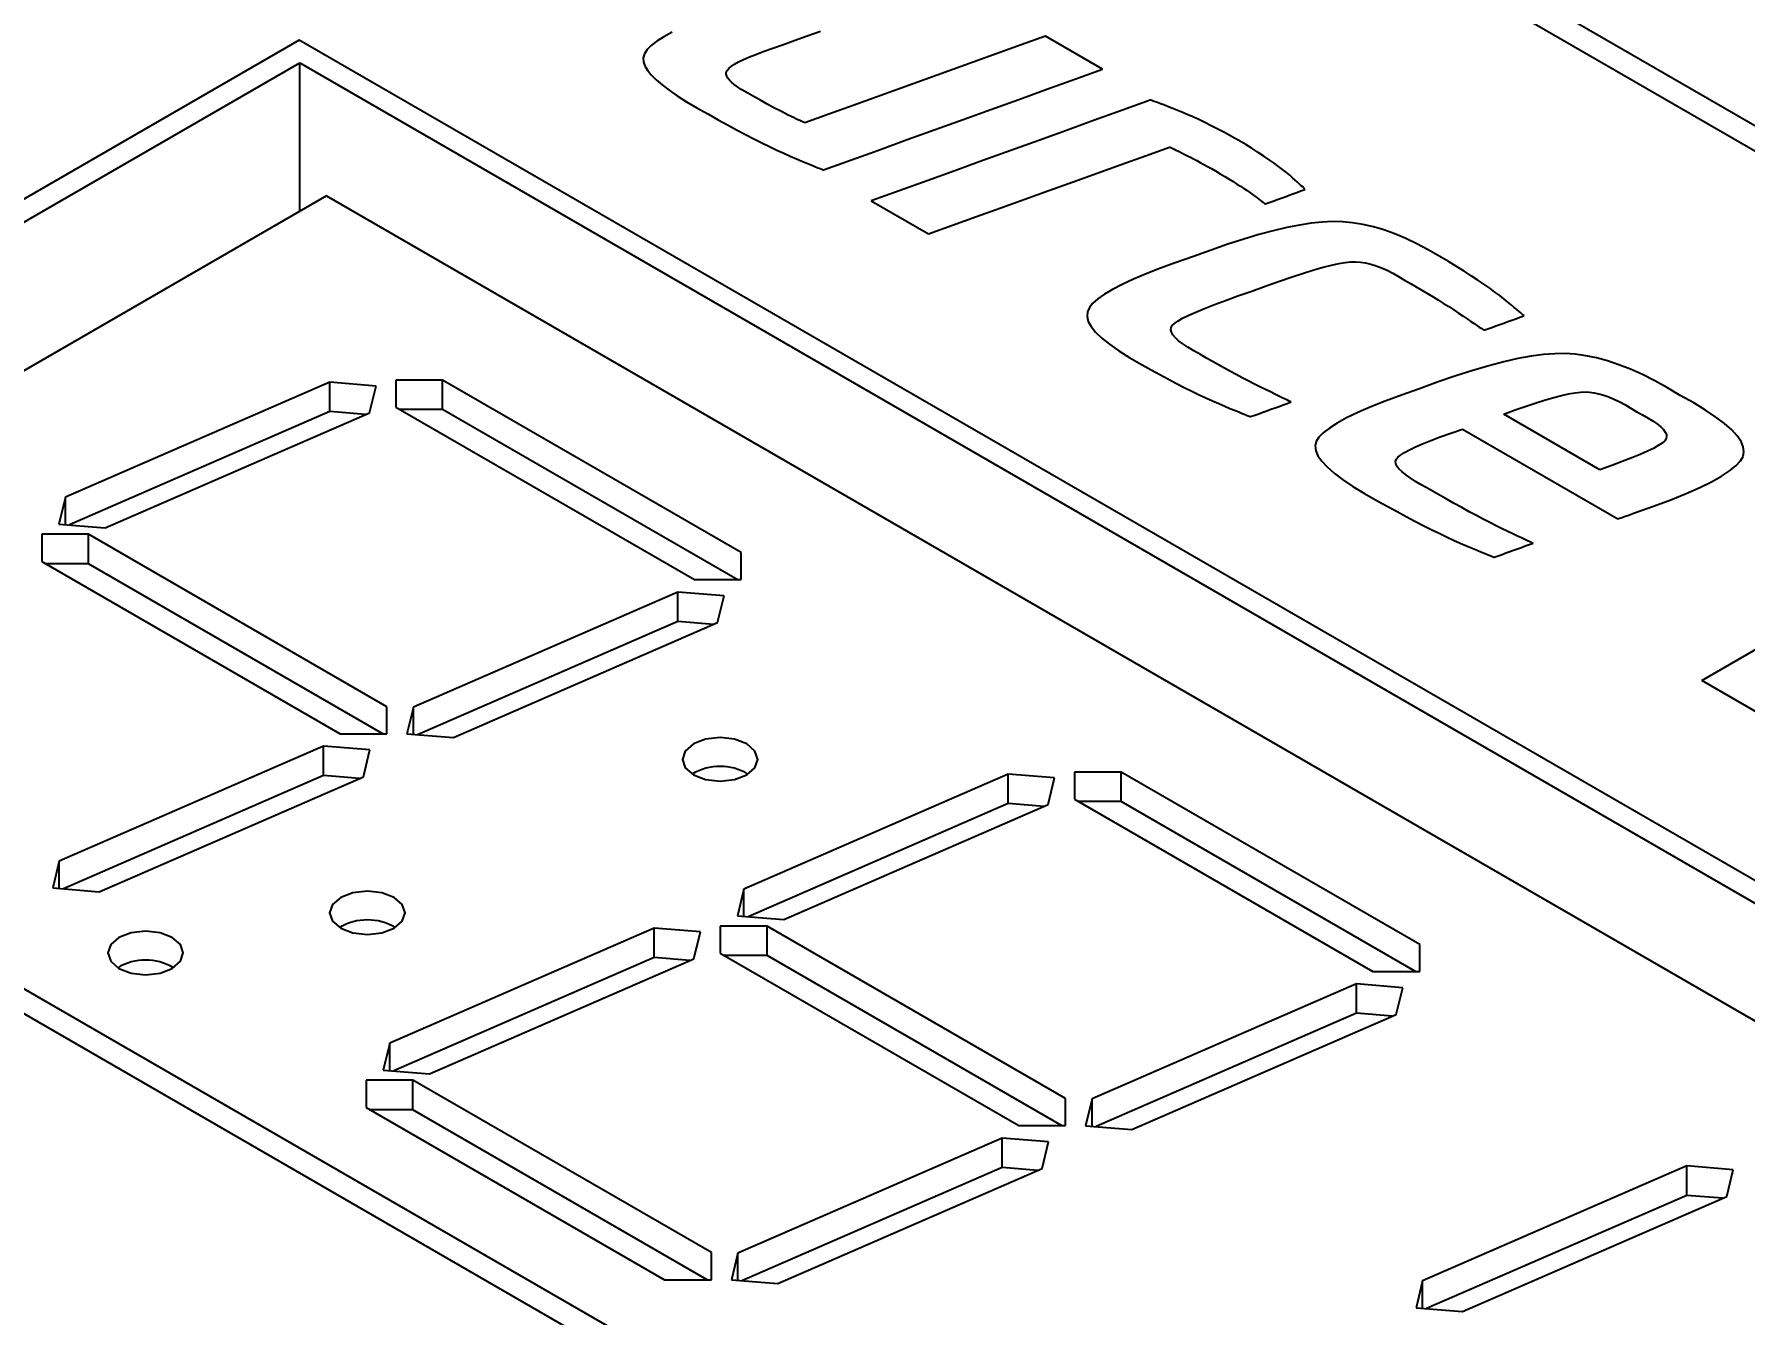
# Model space of a CAD drawing. Header units: inches. Extents: x 5 to 105, y 0 to 80.
# Drawn here: x 64.441 to 65.096, y 51.473 to 51.963 of the extents above; entities that cross this region are included whole.
import ezdxf

# ---------------------------------------------------------------- set-up
doc = ezdxf.new("R2010")
doc.units = ezdxf.units.IN
doc.header["$MEASUREMENT"] = 0
doc.layers.add('7414A1002 - CSLINEAR - XLR', color=7, linetype='Continuous')
doc.layers.add('LABEL', color=2, linetype='Continuous')
doc.styles.add('Arial', font='arial.ttf')

msp = doc.modelspace()

# ---------------------------------------------------------------- linework, layer by layer
for p, q in [((64.8381, 52.06979), (67.48205, 50.54347)), ((64.18306, 51.74465), (64.54277, 51.9523)), ((64.54277, 51.9523), (65.34938, 51.48665)), ((64.54277, 51.89548), (64.54277, 51.9523)), ((64.55301, 51.90139), (64.23228, 51.71624)), ((64.55301, 51.90139), (65.31041, 51.46415)), ((64.55427, 51.83008), (64.45308, 51.78606)), ((64.57202, 51.82864), (64.55427, 51.83008)), ((64.55427, 51.81883), (64.55427, 51.83008)), ((64.57959, 51.83087), (64.57959, 51.82053)), ((64.59751, 51.83087), (64.57959, 51.83087)), ((64.71179, 51.7649), (64.59751, 51.83087)), ((64.59751, 51.81962), (64.59751, 51.83087)), ((64.56952, 51.8184), (64.57202, 51.82864)), ((64.55427, 51.81883), (64.45463, 51.77549)), ((64.46833, 51.77437), (64.56952, 51.8184)), ((64.56797, 51.81772), (64.55427, 51.81883)), ((64.57959, 51.82053), (64.69387, 51.75456)), ((64.59751, 51.81962), (64.58116, 51.81962)), ((64.71022, 51.75456), (64.59751, 51.81962)), ((64.45308, 51.78606), (64.45058, 51.77581)), ((64.45308, 51.77561), (64.45308, 51.78606)), ((64.44399, 51.77188), (64.44399, 51.76154)), ((64.46191, 51.77188), (64.44399, 51.77188)), ((64.45058, 51.77581), (64.46833, 51.77437)), ((64.57619, 51.70591), (64.46191, 51.77188)), ((64.46191, 51.76063), (64.46191, 51.77188)), ((64.71179, 51.75456), (64.71179, 51.7649)), ((64.44399, 51.76154), (64.55827, 51.69557)), ((64.46191, 51.76063), (64.44556, 51.76063)), ((64.57462, 51.69557), (64.46191, 51.76063)), ((64.69387, 51.75456), (64.71179, 51.75456)), ((64.98968, 51.279), (64.18306, 51.74465)), ((64.68754, 51.74977), (64.58635, 51.70575)), ((64.70529, 51.74833), (64.68754, 51.74977)), ((64.68754, 51.73852), (64.68754, 51.74977)), ((64.7028, 51.73809), (64.70529, 51.74833)), ((64.68754, 51.73852), (64.5879, 51.69518)), ((64.6016, 51.69407), (64.7028, 51.73809)), ((64.70124, 51.73741), (64.68754, 51.73852)), ((64.57619, 51.69557), (64.57619, 51.70591)), ((64.58635, 51.70575), (64.58385, 51.69551)), ((64.58635, 51.6953), (64.58635, 51.70575)), ((64.55827, 51.69557), (64.57619, 51.69557)), ((64.58385, 51.69551), (64.6016, 51.69407)), ((64.55194, 51.69078), (64.45075, 51.64676)), ((64.56969, 51.68934), (64.55194, 51.69078)), ((64.55194, 51.67953), (64.55194, 51.69078)), ((64.56719, 51.6791), (64.56969, 51.68934)), ((64.55194, 51.67953), (64.4523, 51.63619)), ((64.466, 51.63508), (64.56719, 51.6791)), ((64.56564, 51.67842), (64.55194, 51.67953)), ((64.81407, 51.6801), (64.71287, 51.63608)), ((64.83181, 51.67866), (64.81407, 51.6801)), ((64.81407, 51.66885), (64.81407, 51.6801)), ((64.83939, 51.6809), (64.83939, 51.67055)), ((64.85731, 51.6809), (64.83939, 51.6809)), ((64.97159, 51.61492), (64.85731, 51.6809)), ((64.85731, 51.66965), (64.85731, 51.6809)), ((64.82932, 51.66842), (64.83181, 51.67866)), ((64.81407, 51.66885), (64.71443, 51.62551)), ((64.72812, 51.6244), (64.82932, 51.66842)), ((64.82776, 51.66774), (64.81407, 51.66885)), ((64.83939, 51.67055), (64.95367, 51.60458)), ((64.85731, 51.66965), (64.84096, 51.66965)), ((64.97002, 51.60458), (64.85731, 51.66965)), ((64.45075, 51.64676), (64.44825, 51.63652)), ((64.45075, 51.63632), (64.45075, 51.64676)), ((64.44825, 51.63652), (64.466, 51.63508)), ((64.71287, 51.63608), (64.71038, 51.62584)), ((64.71287, 51.62564), (64.71287, 51.63608)), ((64.67846, 51.62112), (64.57727, 51.57709)), ((64.69621, 51.61968), (64.67846, 51.62112)), ((64.67846, 51.60987), (64.67846, 51.62112)), ((64.70379, 51.62191), (64.70379, 51.61156)), ((64.72171, 51.62191), (64.70379, 51.62191)), ((64.71038, 51.62584), (64.72812, 51.6244)), ((64.83598, 51.55594), (64.72171, 51.62191)), ((64.72171, 51.61066), (64.72171, 51.62191)), ((64.69371, 51.60943), (64.69621, 51.61968)), ((64.97159, 51.60458), (64.97159, 51.61492)), ((64.67846, 51.60987), (64.57882, 51.56652)), ((64.59252, 51.56541), (64.69371, 51.60943)), ((64.69216, 51.60875), (64.67846, 51.60987)), ((64.70379, 51.61156), (64.81806, 51.54559)), ((64.72171, 51.61066), (64.70535, 51.61066)), ((64.83442, 51.54559), (64.72171, 51.61066)), ((64.95367, 51.60458), (64.97159, 51.60458)), ((64.94734, 51.5998), (64.84614, 51.55578)), ((64.96508, 51.59836), (64.94734, 51.5998)), ((64.94734, 51.58855), (64.94734, 51.5998)), ((64.96259, 51.58811), (64.96508, 51.59836)), ((64.94734, 51.58855), (64.8477, 51.5452)), ((64.86139, 51.54409), (64.96259, 51.58811)), ((64.96103, 51.58744), (64.94734, 51.58855)), ((64.57727, 51.57709), (64.57477, 51.56685)), ((64.57727, 51.56665), (64.57727, 51.57709)), ((64.5861, 51.56292), (64.56818, 51.56292)), ((64.56818, 51.56292), (64.56818, 51.55257)), ((64.57477, 51.56685), (64.59252, 51.56541)), ((64.70038, 51.49695), (64.5861, 51.56292)), ((64.5861, 51.55167), (64.5861, 51.56292)), ((64.83598, 51.54559), (64.83598, 51.55594)), ((64.84614, 51.55578), (64.84365, 51.54553)), ((64.84614, 51.54533), (64.84614, 51.55578)), ((64.56818, 51.55257), (64.68246, 51.4866)), ((64.5861, 51.55167), (64.56975, 51.55167)), ((64.69881, 51.4866), (64.5861, 51.55167)), ((64.81806, 51.54559), (64.83598, 51.54559)), ((64.84365, 51.54553), (64.86139, 51.54409)), ((64.81173, 51.54081), (64.71054, 51.49679)), ((64.82948, 51.53937), (64.81173, 51.54081)), ((64.81173, 51.52956), (64.81173, 51.54081)), ((64.82699, 51.52912), (64.82948, 51.53937)), ((64.81173, 51.52956), (64.7121, 51.48621)), ((64.72579, 51.4851), (64.82699, 51.52912)), ((64.82543, 51.52845), (64.81173, 51.52956)), ((65.07386, 51.53013), (64.97266, 51.48611)), ((65.0916, 51.52869), (65.07386, 51.53013)), ((65.07386, 51.51888), (65.07386, 51.53013)), ((65.08911, 51.51845), (65.0916, 51.52869)), ((65.07386, 51.51888), (64.97422, 51.47553)), ((64.98791, 51.47442), (65.08911, 51.51845)), ((65.08755, 51.51777), (65.07386, 51.51888)), ((64.70038, 51.4866), (64.70038, 51.49695)), ((64.71054, 51.49679), (64.70805, 51.48654)), ((64.71054, 51.48634), (64.71054, 51.49679)), ((64.68246, 51.4866), (64.70038, 51.4866)), ((64.70805, 51.48654), (64.72579, 51.4851)), ((64.97266, 51.48611), (64.97017, 51.47586)), ((64.97266, 51.47566), (64.97266, 51.48611)), ((64.97017, 51.47586), (64.98791, 51.47442))]:
    msp.add_line(p, q)
at = {"flags": 128}
for points in [[(64.71395, 51.69165), (64.70926, 51.69346), (64.70373, 51.6941), (64.6982, 51.69346), (64.69351, 51.69165), (64.69038, 51.68894), (64.68928, 51.68575), (64.69038, 51.68256), (64.69351, 51.67985), (64.6982, 51.67804), (64.70373, 51.67741), (64.70926, 51.67804), (64.71395, 51.67985), (64.71709, 51.68256), (64.71819, 51.68575), (64.71709, 51.68894), (64.71395, 51.69165)], [(64.57892, 51.63291), (64.57423, 51.63472), (64.5687, 51.63535), (64.56317, 51.63472), (64.55848, 51.63291), (64.55535, 51.6302), (64.55425, 51.62701), (64.55535, 51.62382), (64.55848, 51.62111), (64.56317, 51.6193), (64.5687, 51.61866), (64.57423, 51.6193), (64.57892, 51.62111), (64.58206, 51.62382), (64.58316, 51.62701), (64.58206, 51.6302), (64.57892, 51.63291)], [(64.49399, 51.61755), (64.4893, 51.61936), (64.48377, 51.61999), (64.47824, 51.61936), (64.47355, 51.61755), (64.47041, 51.61484), (64.46931, 51.61165), (64.47041, 51.60846), (64.47355, 51.60575), (64.47824, 51.60394), (64.48377, 51.6033), (64.4893, 51.60394), (64.49399, 51.60575), (64.49712, 51.60846), (64.49822, 51.61165), (64.49712, 51.61484), (64.49399, 51.61755)]]:
    msp.add_lwpolyline(points, dxfattribs=at)
for centre, start, end in [((64.70373, 51.66216), 59.28095, 120.71964), ((64.5687, 51.60341), 59.28095, 120.71964), ((64.48377, 51.58805), 59.28024, 120.71976)]:
    msp.add_arc(centre, 0.0209, start, end)
at = {"layer": '7414A1002 - CSLINEAR - XLR', "color": 2}
for p, q in [((64.67948, 51.96064), (64.67735, 51.959)), ((64.68215, 51.96231), (64.67948, 51.96064)), ((64.68538, 51.96401), (64.68215, 51.96231)), ((64.72756, 51.95924), (64.73485, 51.96187)), ((64.73485, 51.96187), (64.74213, 51.9645)), ((64.82826, 51.96257), (64.81906, 51.95924)), ((64.85018, 51.94991), (64.82826, 51.96257)), ((64.67477, 51.9558), (64.6743, 51.95425)), ((64.6743, 51.95425), (64.67439, 51.95272)), ((64.67578, 51.95739), (64.67477, 51.9558)), ((64.67735, 51.959), (64.67578, 51.95739)), ((64.71273, 51.95363), (64.71494, 51.95459)), ((64.71494, 51.95459), (64.71745, 51.95558)), ((64.71745, 51.95558), (64.72028, 51.95661)), ((64.72028, 51.95661), (64.72756, 51.95924)), ((64.80986, 51.95592), (64.80065, 51.9526)), ((64.81906, 51.95924), (64.80986, 51.95592)), ((64.67439, 51.95272), (64.67496, 51.95115)), ((64.67496, 51.95115), (64.67596, 51.94949)), ((64.67596, 51.94949), (64.67739, 51.94772)), ((64.67739, 51.94772), (64.67924, 51.94586)), ((64.70603, 51.94797), (64.70606, 51.94867)), ((64.70626, 51.94727), (64.70603, 51.94797)), ((64.70606, 51.94867), (64.70639, 51.9494)), ((64.70639, 51.9494), (64.70704, 51.95018)), ((64.70704, 51.95018), (64.70799, 51.95099)), ((64.70799, 51.95099), (64.70926, 51.95183)), ((64.70926, 51.95183), (64.71084, 51.95272)), ((64.71084, 51.95272), (64.71273, 51.95363)), ((64.79145, 51.94928), (64.78224, 51.94596)), ((64.80065, 51.9526), (64.79145, 51.94928)), ((64.83949, 51.94606), (64.85018, 51.94991)), ((64.67924, 51.94586), (64.68151, 51.9439)), ((64.68151, 51.9439), (64.68421, 51.94184)), ((64.68421, 51.94184), (64.68734, 51.93969)), ((64.70669, 51.94652), (64.70626, 51.94727)), ((64.70732, 51.94574), (64.70669, 51.94652)), ((64.70814, 51.94492), (64.70732, 51.94574)), ((64.70917, 51.94405), (64.70814, 51.94492)), ((64.71039, 51.94314), (64.70917, 51.94405)), ((64.7118, 51.94219), (64.71039, 51.94314)), ((64.71342, 51.9412), (64.7118, 51.94219)), ((64.71523, 51.94016), (64.71342, 51.9412)), ((64.77304, 51.94264), (64.76383, 51.93932)), ((64.78224, 51.94596), (64.77304, 51.94264)), ((64.81812, 51.93835), (64.82881, 51.94221)), ((64.82881, 51.94221), (64.83949, 51.94606)), ((64.68734, 51.93969), (64.69089, 51.93743)), ((64.69089, 51.93743), (64.69487, 51.93508)), ((64.69487, 51.93508), (64.69927, 51.93263)), ((64.71724, 51.93909), (64.71523, 51.94016)), ((64.7189, 51.93815), (64.71724, 51.93909)), ((64.72049, 51.93726), (64.7189, 51.93815)), ((64.72201, 51.93642), (64.72049, 51.93726)), ((64.72347, 51.93563), (64.72201, 51.93642)), ((64.72486, 51.93488), (64.72347, 51.93563)), ((64.72619, 51.93418), (64.72486, 51.93488)), ((64.75463, 51.936), (64.74542, 51.93268)), ((64.76383, 51.93932), (64.75463, 51.936)), ((64.79676, 51.93065), (64.80744, 51.9345)), ((64.80744, 51.9345), (64.81812, 51.93835)), ((64.86845, 51.93804), (64.85776, 51.93418)), ((64.86862, 51.93801), (64.86845, 51.93804)), ((64.86898, 51.9379), (64.86862, 51.93801)), ((64.86953, 51.93772), (64.86898, 51.9379)), ((64.87026, 51.93746), (64.86953, 51.93772)), ((64.87118, 51.93712), (64.87026, 51.93746)), ((64.87228, 51.9367), (64.87118, 51.93712)), ((64.87357, 51.93621), (64.87228, 51.9367)), ((64.87504, 51.93564), (64.87357, 51.93621)), ((64.87671, 51.935), (64.87504, 51.93564)), ((64.87855, 51.93428), (64.87671, 51.935)), ((64.88054, 51.93348), (64.87855, 51.93428)), ((64.69927, 51.93263), (64.70301, 51.93054)), ((64.70301, 51.93054), (64.70661, 51.92856)), ((64.70661, 51.92856), (64.71007, 51.92669)), ((64.72746, 51.93352), (64.72619, 51.93418)), ((64.72866, 51.93291), (64.72746, 51.93352)), ((64.7298, 51.93235), (64.72866, 51.93291)), ((64.73088, 51.93183), (64.7298, 51.93235)), ((64.73186, 51.93136), (64.73088, 51.93183)), ((64.73275, 51.93094), (64.73186, 51.93136)), ((64.73353, 51.93057), (64.73275, 51.93094)), ((64.73422, 51.93025), (64.73353, 51.93057)), ((64.7348, 51.92998), (64.73422, 51.93025)), ((64.73529, 51.92976), (64.7348, 51.92998)), ((64.73567, 51.92958), (64.73529, 51.92976)), ((64.73595, 51.92946), (64.73567, 51.92958)), ((64.73614, 51.92939), (64.73595, 51.92946)), ((64.73622, 51.92936), (64.73614, 51.92939)), ((64.74542, 51.93268), (64.73622, 51.92936)), ((64.78608, 51.92679), (64.79676, 51.93065)), ((64.84708, 51.93033), (64.83639, 51.92647)), ((64.85776, 51.93418), (64.84708, 51.93033)), ((64.88261, 51.9326), (64.88054, 51.93348)), ((64.88477, 51.93164), (64.88261, 51.9326)), ((64.88701, 51.9306), (64.88477, 51.93164)), ((64.88935, 51.92947), (64.88701, 51.9306)), ((64.89177, 51.92827), (64.88935, 51.92947)), ((64.89428, 51.92698), (64.89177, 51.92827)), ((64.71007, 51.92669), (64.71341, 51.92493)), ((64.71341, 51.92493), (64.71661, 51.92327)), ((64.71661, 51.92327), (64.71967, 51.92173)), ((64.71967, 51.92173), (64.72261, 51.9203)), ((64.76472, 51.91909), (64.7754, 51.92294)), ((64.7754, 51.92294), (64.78608, 51.92679)), ((64.8257, 51.92262), (64.81502, 51.91876)), ((64.83639, 51.92647), (64.8257, 51.92262)), ((64.89688, 51.92561), (64.89428, 51.92698)), ((64.89957, 51.92415), (64.89688, 51.92561)), ((64.90234, 51.92262), (64.89957, 51.92415)), ((64.90497, 51.92104), (64.90234, 51.92262)), ((64.72261, 51.9203), (64.72541, 51.91897)), ((64.72541, 51.91897), (64.72807, 51.91775)), ((64.72807, 51.91775), (64.7306, 51.91664)), ((64.7306, 51.91664), (64.73295, 51.91564)), ((64.73295, 51.91564), (64.73506, 51.91474)), ((64.73506, 51.91474), (64.73693, 51.91395)), ((64.74336, 51.91138), (64.75404, 51.91523)), ((64.75404, 51.91523), (64.76472, 51.91909)), ((64.80433, 51.91491), (64.79364, 51.91105)), ((64.81502, 51.91876), (64.80433, 51.91491)), ((64.85731, 51.91346), (64.86654, 51.91679)), ((64.86654, 51.91679), (64.87578, 51.92011)), ((64.87578, 51.92011), (64.87584, 51.92009)), ((64.87584, 51.92009), (64.87601, 51.92002)), ((64.87601, 51.92002), (64.87626, 51.9199)), ((64.87626, 51.9199), (64.87661, 51.91974)), ((64.87661, 51.91974), (64.87705, 51.91953)), ((64.87705, 51.91953), (64.87759, 51.91927)), ((64.87759, 51.91927), (64.87822, 51.91897)), ((64.87822, 51.91897), (64.87894, 51.91862)), ((64.87894, 51.91862), (64.87976, 51.91823)), ((64.87976, 51.91823), (64.88067, 51.91778)), ((64.88067, 51.91778), (64.88167, 51.9173)), ((64.88167, 51.9173), (64.88272, 51.91677)), ((64.88272, 51.91677), (64.88383, 51.9162)), ((64.88383, 51.9162), (64.88501, 51.91559)), ((64.88501, 51.91559), (64.88625, 51.91493)), ((64.88625, 51.91493), (64.88755, 51.91422)), ((64.90744, 51.91951), (64.90497, 51.92104)), ((64.90976, 51.91804), (64.90744, 51.91951)), ((64.91193, 51.91663), (64.90976, 51.91804)), ((64.91395, 51.91527), (64.91193, 51.91663)), ((64.91582, 51.91397), (64.91395, 51.91527)), ((64.73693, 51.91395), (64.73856, 51.91327)), ((64.73856, 51.91327), (64.73996, 51.91269)), ((64.73996, 51.91269), (64.74111, 51.91221)), ((64.74111, 51.91221), (64.74203, 51.91185)), ((64.74203, 51.91185), (64.74271, 51.91159)), ((64.74271, 51.91159), (64.74315, 51.91143)), ((64.74315, 51.91143), (64.74336, 51.91138)), ((64.79364, 51.91105), (64.78295, 51.9072)), ((64.83885, 51.9068), (64.84808, 51.91013)), ((64.84808, 51.91013), (64.85731, 51.91346)), ((64.88755, 51.91422), (64.88892, 51.91347)), ((64.88892, 51.91347), (64.89035, 51.91268)), ((64.89035, 51.91268), (64.89184, 51.91184)), ((64.89184, 51.91184), (64.89339, 51.91096)), ((64.89339, 51.91096), (64.89522, 51.90988)), ((64.89522, 51.90988), (64.89696, 51.90884)), ((64.89696, 51.90884), (64.89861, 51.90784)), ((64.91754, 51.91272), (64.91582, 51.91397)), ((64.91911, 51.91153), (64.91754, 51.91272)), ((64.92053, 51.91039), (64.91911, 51.91153)), ((64.9218, 51.90931), (64.92053, 51.91039)), ((64.92293, 51.90831), (64.9218, 51.90931)), ((64.92394, 51.90741), (64.92293, 51.90831)), ((64.77226, 51.90334), (64.76157, 51.89949)), ((64.78295, 51.9072), (64.77226, 51.90334)), ((64.82039, 51.90015), (64.82962, 51.90348)), ((64.82962, 51.90348), (64.83885, 51.9068)), ((64.89861, 51.90784), (64.90016, 51.90687)), ((64.90016, 51.90687), (64.90163, 51.90595)), ((64.90163, 51.90595), (64.903, 51.90507)), ((64.903, 51.90507), (64.90428, 51.90423)), ((64.90428, 51.90423), (64.90547, 51.90343)), ((64.90547, 51.90343), (64.90657, 51.90267)), ((64.90657, 51.90267), (64.90757, 51.90195)), ((64.90757, 51.90195), (64.90849, 51.90129)), ((64.92002, 51.9011), (64.92155, 51.90165)), ((64.92155, 51.90165), (64.92307, 51.9022)), ((64.92307, 51.9022), (64.9246, 51.90276)), ((64.92483, 51.90661), (64.92394, 51.90741)), ((64.9246, 51.90276), (64.92613, 51.90331)), ((64.9256, 51.90592), (64.92483, 51.90661)), ((64.92625, 51.90532), (64.9256, 51.90592)), ((64.92613, 51.90331), (64.92766, 51.90386)), ((64.92678, 51.90483), (64.92625, 51.90532)), ((64.92718, 51.90443), (64.92678, 51.90483)), ((64.92746, 51.90414), (64.92718, 51.90443)), ((64.92762, 51.90395), (64.92746, 51.90414)), ((64.92766, 51.90386), (64.92762, 51.90395)), ((64.76157, 51.89949), (64.78349, 51.88683)), ((64.80194, 51.89349), (64.81117, 51.89682)), ((64.81117, 51.89682), (64.82039, 51.90015)), ((64.90849, 51.90129), (64.9093, 51.90069)), ((64.9093, 51.90069), (64.91002, 51.90016)), ((64.91002, 51.90016), (64.91065, 51.8997)), ((64.91065, 51.8997), (64.91118, 51.89931)), ((64.91118, 51.89931), (64.91162, 51.89898)), ((64.91162, 51.89898), (64.91196, 51.89872)), ((64.91196, 51.89872), (64.9122, 51.89853)), ((64.9122, 51.89853), (64.91235, 51.89841)), ((64.91235, 51.89841), (64.9124, 51.89835)), ((64.9124, 51.89835), (64.91392, 51.8989)), ((64.91392, 51.8989), (64.91545, 51.89945)), ((64.91545, 51.89945), (64.91697, 51.9)), ((64.91697, 51.9), (64.9185, 51.90055)), ((64.9185, 51.90055), (64.92002, 51.9011)), ((64.78349, 51.88683), (64.79271, 51.89016)), ((64.79271, 51.89016), (64.80194, 51.89349)), ((64.92067, 51.8893), (64.9155, 51.88809)), ((64.92553, 51.89025), (64.92067, 51.8893)), ((64.93007, 51.89095), (64.92553, 51.89025)), ((64.9343, 51.89139), (64.93007, 51.89095)), ((64.93823, 51.89158), (64.9343, 51.89139)), ((64.94202, 51.8915), (64.93823, 51.89158)), ((64.94589, 51.89114), (64.94202, 51.8915)), ((64.94982, 51.8905), (64.94589, 51.89114)), ((64.95383, 51.88958), (64.94982, 51.8905)), ((64.9579, 51.88838), (64.95383, 51.88958)), ((64.89812, 51.88292), (64.89171, 51.88069)), ((64.90423, 51.8849), (64.89812, 51.88292)), ((64.91002, 51.88662), (64.90423, 51.8849)), ((64.9155, 51.88809), (64.91002, 51.88662)), ((64.96204, 51.8869), (64.9579, 51.88838)), ((64.96625, 51.88514), (64.96204, 51.8869)), ((64.97053, 51.88311), (64.96625, 51.88514)), ((64.97487, 51.88079), (64.97053, 51.88311)), ((64.87835, 51.87592), (64.87231, 51.87371)), ((64.88498, 51.8782), (64.87835, 51.87592)), ((64.89171, 51.88069), (64.88498, 51.8782)), ((64.93785, 51.87496), (64.94067, 51.87557)), ((64.94067, 51.87557), (64.9431, 51.87598)), ((64.9431, 51.87598), (64.94514, 51.87618)), ((64.94514, 51.87618), (64.94702, 51.87619)), ((64.94702, 51.87619), (64.94893, 51.87605)), ((64.94893, 51.87605), (64.95089, 51.87575)), ((64.95089, 51.87575), (64.95289, 51.87529)), ((64.95289, 51.87529), (64.95492, 51.87467)), ((64.97929, 51.87819), (64.97487, 51.88079)), ((64.98256, 51.87624), (64.97929, 51.87819)), ((64.98565, 51.87436), (64.98256, 51.87624)), ((64.86199, 51.86951), (64.85771, 51.86752)), ((64.86685, 51.87157), (64.86199, 51.86951)), ((64.87231, 51.87371), (64.86685, 51.87157)), ((64.91279, 51.86697), (64.91793, 51.86882)), ((64.91793, 51.86882), (64.92269, 51.87046)), ((64.92269, 51.87046), (64.92706, 51.87189)), ((64.92706, 51.87189), (64.93104, 51.87312)), ((64.93104, 51.87312), (64.93464, 51.87415)), ((64.93464, 51.87415), (64.93785, 51.87496)), ((64.95492, 51.87467), (64.957, 51.87389)), ((64.957, 51.87389), (64.95913, 51.87295)), ((64.95913, 51.87295), (64.96129, 51.87186)), ((64.96129, 51.87186), (64.96349, 51.8706)), ((64.96349, 51.8706), (64.96574, 51.86919)), ((64.96574, 51.86919), (64.96802, 51.86789)), ((64.98856, 51.87255), (64.98565, 51.87436)), ((64.99129, 51.87082), (64.98856, 51.87255)), ((64.99383, 51.86916), (64.99129, 51.87082)), ((64.99619, 51.86758), (64.99383, 51.86916)), ((64.85091, 51.86375), (64.84839, 51.86198)), ((64.85401, 51.8656), (64.85091, 51.86375)), ((64.85771, 51.86752), (64.85401, 51.8656)), ((64.89726, 51.86139), (64.90201, 51.8631)), ((64.90201, 51.8631), (64.90726, 51.86492)), ((64.90726, 51.86492), (64.91279, 51.86697)), ((64.96802, 51.86789), (64.97026, 51.86661)), ((64.97026, 51.86661), (64.97245, 51.86532)), ((64.97245, 51.86532), (64.97459, 51.86405)), ((64.97459, 51.86405), (64.97668, 51.86278)), ((64.97668, 51.86278), (64.97873, 51.86152)), ((64.99837, 51.86606), (64.99619, 51.86758)), ((65.00037, 51.86462), (64.99837, 51.86606)), ((65.0022, 51.86326), (65.00037, 51.86462)), ((65.00384, 51.86197), (65.0022, 51.86326)), ((64.84435, 51.85702), (64.84421, 51.85526)), ((64.8451, 51.85867), (64.84435, 51.85702)), ((64.84645, 51.86029), (64.8451, 51.85867)), ((64.84839, 51.86198), (64.84645, 51.86029)), ((64.88081, 51.85455), (64.88313, 51.8557)), ((64.88313, 51.8557), (64.88592, 51.85695)), ((64.88592, 51.85695), (64.88921, 51.85832)), ((64.88921, 51.85832), (64.89299, 51.8598)), ((64.89299, 51.8598), (64.89726, 51.86139)), ((64.97873, 51.86152), (64.98073, 51.86027)), ((64.98073, 51.86027), (64.98268, 51.85902)), ((64.98268, 51.85902), (64.98459, 51.85778)), ((64.98459, 51.85778), (64.98644, 51.85655)), ((64.98644, 51.85655), (64.98819, 51.85538)), ((65.00531, 51.86077), (65.00384, 51.86197)), ((65.00663, 51.8597), (65.00531, 51.86077)), ((65.0078, 51.85875), (65.00663, 51.8597)), ((65.0088, 51.85792), (65.0078, 51.85875)), ((65.00964, 51.85721), (65.0088, 51.85792)), ((65.01033, 51.85663), (65.00964, 51.85721)), ((65.01086, 51.85616), (65.01033, 51.85663)), ((65.01123, 51.85581), (65.01086, 51.85616)), ((65.01144, 51.85559), (65.01123, 51.85581)), ((64.84421, 51.85526), (64.84469, 51.85337)), ((64.84469, 51.85337), (64.84579, 51.85136)), ((64.84579, 51.85136), (64.84751, 51.84923)), ((64.84751, 51.84923), (64.84984, 51.84698)), ((64.87629, 51.85014), (64.87638, 51.851)), ((64.87653, 51.84921), (64.87629, 51.85014)), ((64.87638, 51.851), (64.87682, 51.85179)), ((64.87711, 51.84821), (64.87653, 51.84921)), ((64.87682, 51.85179), (64.87766, 51.8526)), ((64.87766, 51.8526), (64.87899, 51.85352)), ((64.87899, 51.85352), (64.88081, 51.85455)), ((64.98819, 51.85538), (64.98977, 51.85432)), ((64.98977, 51.85432), (64.99117, 51.85337)), ((64.99117, 51.85337), (64.99241, 51.85255)), ((64.99241, 51.85255), (64.99347, 51.85183)), ((64.99347, 51.85183), (64.99435, 51.85123)), ((64.99435, 51.85123), (64.99507, 51.85074)), ((64.99507, 51.85074), (64.99561, 51.85037)), ((64.99561, 51.85037), (64.99598, 51.85011)), ((64.99598, 51.85011), (64.99617, 51.84996)), ((64.99617, 51.84996), (64.9977, 51.85051)), ((64.9977, 51.85051), (64.99923, 51.85107)), ((64.99923, 51.85107), (65.00076, 51.85162)), ((65.00076, 51.85162), (65.00229, 51.85218)), ((65.00229, 51.85218), (65.00383, 51.85273)), ((65.00383, 51.85273), (65.00536, 51.85328)), ((65.00536, 51.85328), (65.00689, 51.85383)), ((65.00689, 51.85383), (65.00843, 51.85438)), ((65.00843, 51.85438), (65.00996, 51.85494)), ((65.00996, 51.85494), (65.0115, 51.85549)), ((65.0115, 51.85549), (65.01144, 51.85559)), ((64.84984, 51.84698), (64.85279, 51.84461)), ((64.85279, 51.84461), (64.85635, 51.84211)), ((64.87803, 51.84714), (64.87711, 51.84821)), ((64.87928, 51.84599), (64.87803, 51.84714)), ((64.88087, 51.84477), (64.87928, 51.84599)), ((64.8828, 51.84349), (64.88087, 51.84477)), ((64.88506, 51.84213), (64.8828, 51.84349)), ((64.85635, 51.84211), (64.86054, 51.83949)), ((64.86054, 51.83949), (64.86533, 51.83675)), ((64.86533, 51.83675), (64.8688, 51.83482)), ((64.88766, 51.8407), (64.88506, 51.84213)), ((64.88996, 51.83935), (64.88766, 51.8407)), ((64.89225, 51.83804), (64.88996, 51.83935)), ((64.89453, 51.83674), (64.89225, 51.83804)), ((64.89681, 51.83547), (64.89453, 51.83674)), ((64.99802, 51.83642), (64.99191, 51.83463)), ((65.00377, 51.83791), (64.99802, 51.83642)), ((65.00917, 51.83912), (65.00377, 51.83791)), ((65.01422, 51.84003), (65.00917, 51.83912)), ((65.01892, 51.84066), (65.01422, 51.84003)), ((65.02327, 51.84099), (65.01892, 51.84066)), ((65.02727, 51.84103), (65.02327, 51.84099)), ((65.03116, 51.84079), (65.02727, 51.84103)), ((65.03516, 51.84024), (65.03116, 51.84079)), ((65.03927, 51.83939), (65.03516, 51.84024)), ((65.0435, 51.83825), (65.03927, 51.83939)), ((65.04785, 51.8368), (65.0435, 51.83825)), ((65.05231, 51.83505), (65.04785, 51.8368)), ((64.8688, 51.83482), (64.87214, 51.83299)), ((64.87214, 51.83299), (64.87537, 51.83125)), ((64.87537, 51.83125), (64.87847, 51.82962)), ((64.87847, 51.82962), (64.88146, 51.82808)), ((64.89908, 51.83423), (64.89681, 51.83547)), ((64.90134, 51.83301), (64.89908, 51.83423)), ((64.9036, 51.83182), (64.90134, 51.83301)), ((64.90586, 51.83065), (64.9036, 51.83182)), ((64.90811, 51.8295), (64.90586, 51.83065)), ((64.91035, 51.82838), (64.90811, 51.8295)), ((64.97866, 51.8302), (64.9715, 51.82755)), ((64.98546, 51.83256), (64.97866, 51.8302)), ((64.99191, 51.83463), (64.98546, 51.83256)), ((65.05689, 51.833), (65.05231, 51.83505)), ((65.06158, 51.83066), (65.05689, 51.833)), ((65.06639, 51.82801), (65.06158, 51.83066)), ((64.88146, 51.82808), (64.88434, 51.82665)), ((64.88434, 51.82665), (64.8871, 51.82531)), ((64.8871, 51.82531), (64.88974, 51.82407)), ((64.88974, 51.82407), (64.89226, 51.82293)), ((64.89226, 51.82293), (64.89467, 51.82189)), ((64.91249, 51.82733), (64.91035, 51.82838)), ((64.91441, 51.82638), (64.91249, 51.82733)), ((64.91614, 51.82554), (64.91441, 51.82638)), ((64.91765, 51.8248), (64.91614, 51.82554)), ((64.91896, 51.82416), (64.91765, 51.8248)), ((64.92006, 51.82362), (64.91896, 51.82416)), ((64.92095, 51.82319), (64.92006, 51.82362)), ((64.92164, 51.82287), (64.92095, 51.82319)), ((64.96462, 51.82516), (64.95839, 51.82286)), ((64.9715, 51.82755), (64.96462, 51.82516)), ((65.01614, 51.82225), (65.01969, 51.82337)), ((65.01969, 51.82337), (65.02296, 51.82431)), ((65.02296, 51.82431), (65.02593, 51.82507)), ((65.02593, 51.82507), (65.02861, 51.82566)), ((65.02861, 51.82566), (65.03101, 51.82608)), ((65.03101, 51.82608), (65.03312, 51.82633)), ((65.03312, 51.82633), (65.03494, 51.8264)), ((65.03494, 51.8264), (65.03663, 51.82631)), ((65.03663, 51.82631), (65.03839, 51.82607)), ((65.03839, 51.82607), (65.04019, 51.82569)), ((65.04019, 51.82569), (65.04206, 51.82516)), ((65.04206, 51.82516), (65.04398, 51.82449)), ((65.04398, 51.82449), (65.04595, 51.82367)), ((65.04595, 51.82367), (65.04798, 51.82271)), ((65.07132, 51.82506), (65.06639, 51.82801)), ((65.07649, 51.82218), (65.07132, 51.82506)), ((64.89467, 51.82189), (64.89691, 51.82095)), ((64.89691, 51.82095), (64.89892, 51.8201)), ((64.89892, 51.8201), (64.90071, 51.81936)), ((64.90071, 51.81936), (64.90227, 51.81871)), ((64.90227, 51.81871), (64.9036, 51.81817)), ((64.9036, 51.81817), (64.90471, 51.81772)), ((64.90471, 51.81772), (64.90558, 51.81737)), ((64.90558, 51.81737), (64.90624, 51.81712)), ((64.90624, 51.81712), (64.90666, 51.81697)), ((64.90666, 51.81697), (64.90686, 51.81693)), ((64.90686, 51.81693), (64.90842, 51.81749)), ((64.90842, 51.81749), (64.90998, 51.81804)), ((64.90998, 51.81804), (64.91153, 51.8186)), ((64.91153, 51.8186), (64.91309, 51.81917)), ((64.91309, 51.81917), (64.91464, 51.81973)), ((64.91464, 51.81973), (64.91619, 51.82029)), ((64.91619, 51.82029), (64.91774, 51.82085)), ((64.91774, 51.82085), (64.91929, 51.82141)), ((64.91929, 51.82141), (64.92083, 51.82197)), ((64.92083, 51.82197), (64.92238, 51.82253)), ((64.92211, 51.82265), (64.92164, 51.82287)), ((64.92238, 51.82253), (64.92211, 51.82265)), ((64.9436, 51.81643), (64.93998, 51.81445)), ((64.94788, 51.81849), (64.9436, 51.81643)), ((64.95281, 51.82063), (64.94788, 51.81849)), ((64.95839, 51.82286), (64.95281, 51.82063)), ((65.00376, 51.81787), (65.00818, 51.8195)), ((65.04057, 51.79662), (65.00376, 51.81787)), ((65.00818, 51.8195), (65.01231, 51.82096)), ((65.01231, 51.82096), (65.01614, 51.82225)), ((65.04798, 51.82271), (65.05007, 51.8216)), ((65.05007, 51.8216), (65.05221, 51.82034)), ((65.05221, 51.82034), (65.05441, 51.81894)), ((65.05441, 51.81894), (65.05691, 51.81763)), ((65.05691, 51.81763), (65.0591, 51.81638)), ((65.0591, 51.81638), (65.061, 51.81519)), ((65.08105, 51.81942), (65.07649, 51.82218)), ((65.08499, 51.81678), (65.08105, 51.81942)), ((65.08832, 51.81426), (65.08499, 51.81678)), ((64.93467, 51.81074), (64.93299, 51.80901)), ((64.937, 51.81255), (64.93467, 51.81074)), ((64.93998, 51.81445), (64.937, 51.81255)), ((64.97947, 51.80917), (64.9835, 51.81062)), ((64.9835, 51.81062), (64.98796, 51.81216)), ((64.98796, 51.81216), (65.0475, 51.77778)), ((65.061, 51.81519), (65.0626, 51.81405)), ((65.0626, 51.81405), (65.06391, 51.81298)), ((65.06391, 51.81298), (65.06491, 51.81197)), ((65.06491, 51.81197), (65.06561, 51.81101)), ((65.06561, 51.81101), (65.06602, 51.81012)), ((65.06602, 51.81012), (65.06612, 51.80928)), ((65.09103, 51.81187), (65.08832, 51.81426)), ((65.09312, 51.8096), (65.09103, 51.81187)), ((64.93196, 51.80736), (64.93156, 51.80569)), ((64.93156, 51.80569), (64.93178, 51.80388)), ((64.93178, 51.80388), (64.93261, 51.80194)), ((64.93299, 51.80901), (64.93196, 51.80736)), ((64.96572, 51.80318), (64.96762, 51.80421)), ((64.96762, 51.80421), (64.96994, 51.80533)), ((64.96994, 51.80533), (64.97269, 51.80653)), ((64.97269, 51.80653), (64.97587, 51.80781)), ((64.97587, 51.80781), (64.97947, 51.80917)), ((65.05874, 51.80365), (65.05598, 51.80242)), ((65.06105, 51.80479), (65.05874, 51.80365)), ((65.06293, 51.80585), (65.06105, 51.80479)), ((65.06437, 51.80682), (65.06293, 51.80585)), ((65.06537, 51.80771), (65.06437, 51.80682)), ((65.06594, 51.8085), (65.06537, 51.80771)), ((65.06612, 51.80928), (65.06594, 51.8085)), ((65.09461, 51.80744), (65.09312, 51.8096)), ((65.09547, 51.80541), (65.09461, 51.80744)), ((65.09536, 51.80172), (65.09573, 51.80351)), ((65.09573, 51.80351), (65.09547, 51.80541)), ((64.93261, 51.80194), (64.93405, 51.79987)), ((64.93405, 51.79987), (64.93611, 51.79766)), ((64.93611, 51.79766), (64.93878, 51.79532)), ((64.96234, 51.7998), (64.96258, 51.80058)), ((64.96244, 51.79895), (64.96234, 51.7998)), ((64.96286, 51.79801), (64.96244, 51.79895)), ((64.96258, 51.80058), (64.9632, 51.80136)), ((64.96362, 51.797), (64.96286, 51.79801)), ((64.9632, 51.80136), (64.96425, 51.80223)), ((64.96472, 51.7959), (64.96362, 51.797)), ((64.96425, 51.80223), (64.96572, 51.80318)), ((65.04508, 51.7982), (65.04057, 51.79662)), ((65.04915, 51.79969), (65.04508, 51.7982)), ((65.05278, 51.8011), (65.04915, 51.79969)), ((65.05598, 51.80242), (65.05278, 51.8011)), ((65.09022, 51.79615), (65.09263, 51.7981)), ((65.09263, 51.7981), (65.09435, 51.79995)), ((65.09435, 51.79995), (65.09536, 51.80172)), ((64.93878, 51.79532), (64.94207, 51.79285)), ((64.94207, 51.79285), (64.94597, 51.79024)), ((64.94597, 51.79024), (64.95048, 51.7875)), ((64.96614, 51.79473), (64.96472, 51.7959)), ((64.9679, 51.79347), (64.96614, 51.79473)), ((64.96999, 51.79214), (64.9679, 51.79347)), ((64.97242, 51.79072), (64.96999, 51.79214)), ((64.97517, 51.78922), (64.97242, 51.79072)), ((65.07879, 51.78978), (65.0833, 51.79199)), ((65.0833, 51.79199), (65.08711, 51.79412)), ((65.08711, 51.79412), (65.09022, 51.79615)), ((64.95048, 51.7875), (64.95561, 51.78463)), ((64.95561, 51.78463), (64.95933, 51.78255)), ((64.97847, 51.78731), (64.97517, 51.78922)), ((64.98166, 51.78548), (64.97847, 51.78731)), ((64.98473, 51.78374), (64.98166, 51.78548)), ((64.9877, 51.78209), (64.98473, 51.78374)), ((65.06108, 51.78261), (65.06768, 51.78509)), ((65.06768, 51.78509), (65.07358, 51.78748)), ((65.07358, 51.78748), (65.07879, 51.78978)), ((65.07961, 51.71594), (65.20722, 51.78961)), ((64.95933, 51.78255), (64.96292, 51.78057)), ((64.96292, 51.78057), (64.96639, 51.77871)), ((64.96639, 51.77871), (64.96973, 51.77694)), ((64.99056, 51.78052), (64.9877, 51.78209)), ((64.9933, 51.77905), (64.99056, 51.78052)), ((64.99594, 51.77765), (64.9933, 51.77905)), ((64.99848, 51.77635), (64.99594, 51.77765)), ((65.0475, 51.77778), (65.04813, 51.77801)), ((65.04813, 51.77801), (65.04876, 51.77823)), ((65.04876, 51.77823), (65.04939, 51.77846)), ((65.04939, 51.77846), (65.05002, 51.77868)), ((65.05002, 51.77868), (65.05065, 51.77891)), ((65.05065, 51.77891), (65.05127, 51.77914)), ((65.05127, 51.77914), (65.0519, 51.77936)), ((65.0519, 51.77936), (65.05253, 51.77959)), ((65.05253, 51.77959), (65.05316, 51.77982)), ((65.05316, 51.77982), (65.05378, 51.78005)), ((65.05378, 51.78005), (65.06108, 51.78261)), ((64.96973, 51.77694), (64.97294, 51.77528)), ((64.97294, 51.77528), (64.97603, 51.77373)), ((64.97603, 51.77373), (64.97899, 51.77228)), ((64.97899, 51.77228), (64.98182, 51.77093)), ((64.98182, 51.77093), (64.98452, 51.76969)), ((65.0009, 51.77514), (64.99848, 51.77635)), ((65.00321, 51.77401), (65.0009, 51.77514)), ((65.00536, 51.77298), (65.00321, 51.77401)), ((65.0073, 51.77205), (65.00536, 51.77298)), ((65.00901, 51.77123), (65.0073, 51.77205)), ((65.01051, 51.77052), (65.00901, 51.77123)), ((65.0118, 51.76992), (65.01051, 51.77052)), ((64.98452, 51.76969), (64.9871, 51.76856)), ((64.9871, 51.76856), (64.9895, 51.76753)), ((64.9895, 51.76753), (64.99165, 51.76662)), ((64.99165, 51.76662), (64.99356, 51.7658)), ((64.99356, 51.7658), (64.99522, 51.7651)), ((64.99522, 51.7651), (64.99665, 51.76451)), ((64.99665, 51.76451), (64.99783, 51.76402)), ((64.99783, 51.76402), (64.99877, 51.76364)), ((65.00162, 51.76368), (65.0031, 51.76421)), ((65.0031, 51.76421), (65.00458, 51.76474)), ((65.00458, 51.76474), (65.00606, 51.76528)), ((65.00606, 51.76528), (65.00755, 51.76581)), ((65.00755, 51.76581), (65.00903, 51.76635)), ((65.00903, 51.76635), (65.01051, 51.76688)), ((65.01051, 51.76688), (65.012, 51.76742)), ((65.01286, 51.76942), (65.0118, 51.76992)), ((65.012, 51.76742), (65.01349, 51.76795)), ((65.01371, 51.76902), (65.01286, 51.76942)), ((65.01349, 51.76795), (65.01498, 51.76848)), ((65.01435, 51.76874), (65.01371, 51.76902)), ((65.01477, 51.76856), (65.01435, 51.76874)), ((65.01498, 51.76848), (65.01477, 51.76856)), ((64.99877, 51.76364), (64.99947, 51.76336)), ((64.99947, 51.76336), (64.99993, 51.7632)), ((64.99993, 51.7632), (65.00014, 51.76314)), ((65.00014, 51.76314), (65.00162, 51.76368)), ((65.17664, 51.65992), (65.07961, 51.71594))]:
    msp.add_line(p, q, dxfattribs=at)
at = {"layer": 'LABEL'}
for p, q in [((67.01742, 50.82114), (63.87764, 52.63389)), ((64.5426, 51.96107), (64.16718, 51.74432)), ((65.36424, 51.48669), (64.5426, 51.96107)), ((64.16718, 51.74432), (64.98882, 51.26994))]:
    msp.add_line(p, q, dxfattribs=at)

# ---------------------------------------------------------------- texts
at = {"layer": 'LABEL', "style": 'Arial', "oblique": 30, "width": 0.866025}
msp.add_text('FOR DRY LOCATIONS ONLY / IP20. - POUR EMPLACEMENTS SECS SEULEMENT', height=0.0347163, rotation=330, dxfattribs=at).set_placement((63.0493, 52.10496))

doc.saveas('drawing.dxf')
